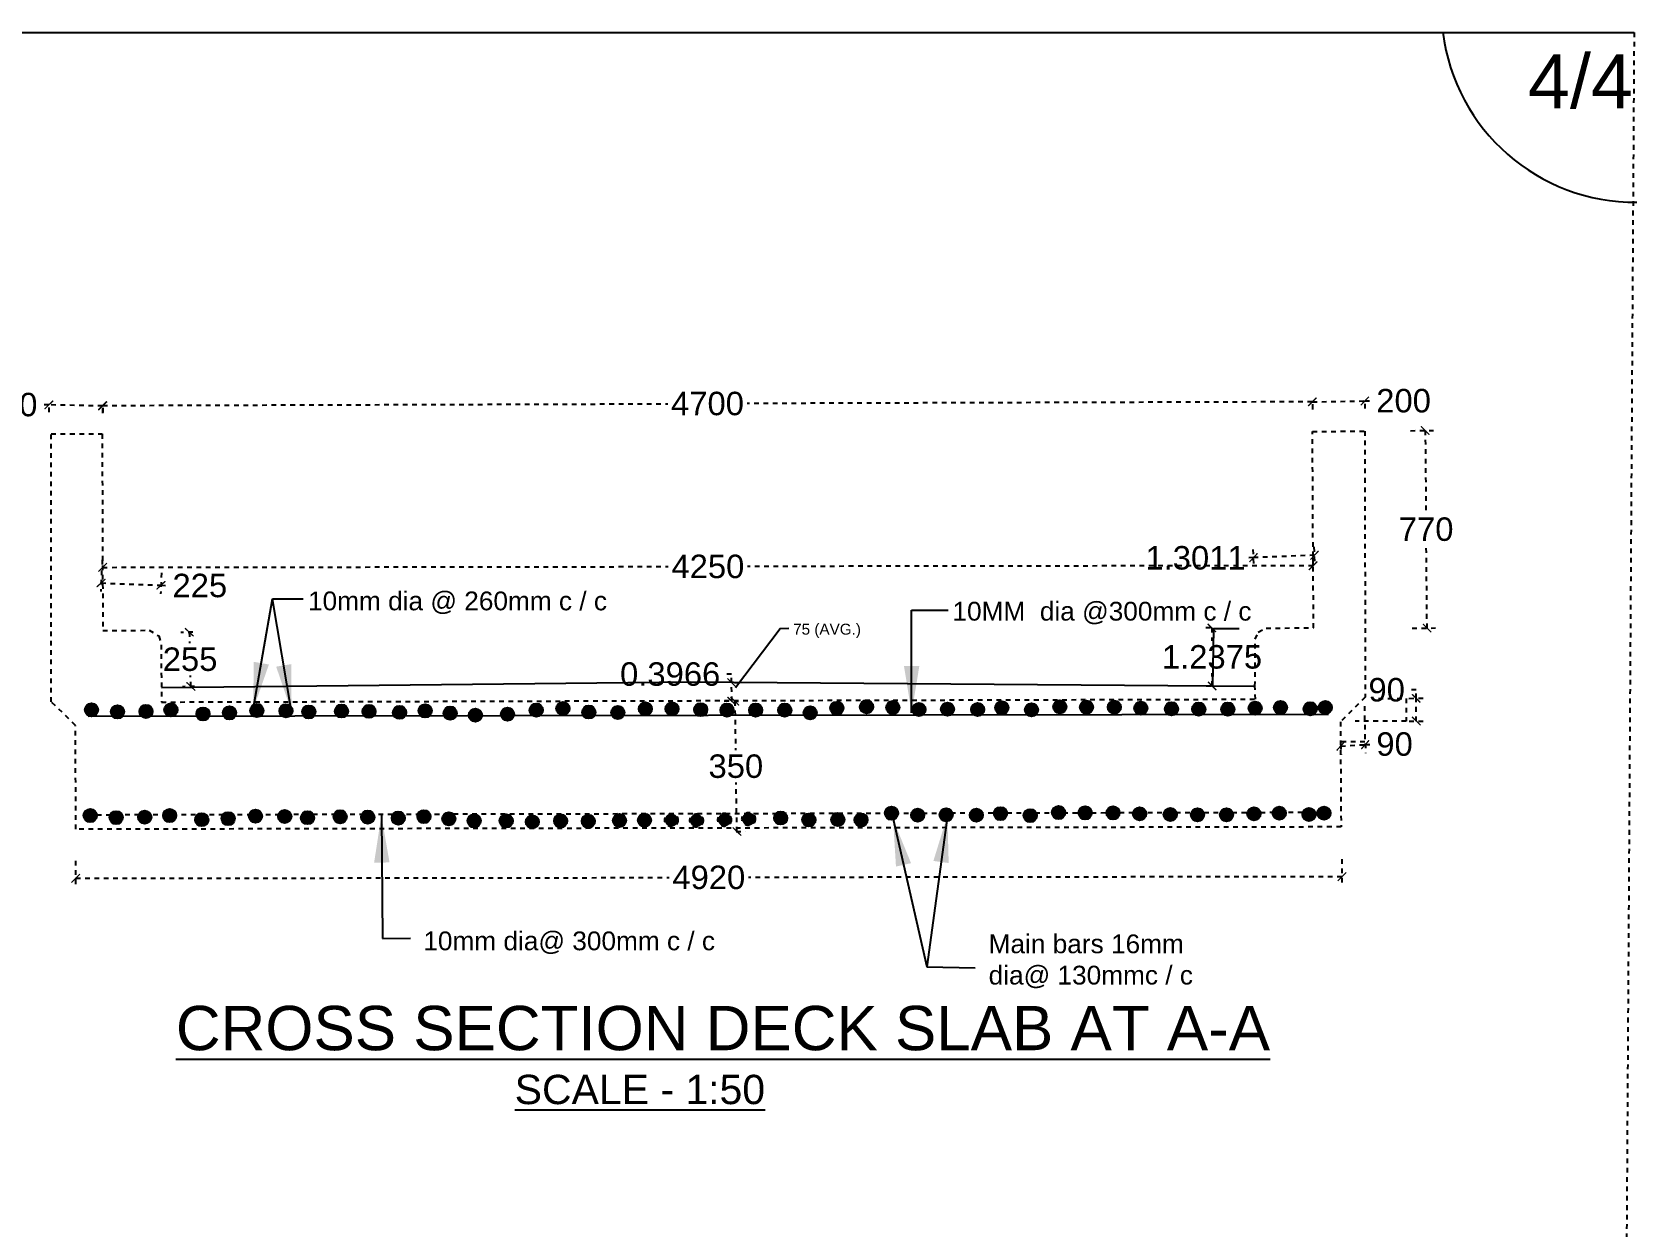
# Model space of a CAD drawing. Header units: inches. Extents: x 19217 to 19317, y 19185 to 19287.
# Drawn here: x 19282.38 to 19316.59, y 19261.43 to 19286.9 of the extents above; entities that cross this region are included whole.
import ezdxf

# ---------------------------------------------------------------- set-up
doc = ezdxf.new("R2010")
doc.units = ezdxf.units.IN
doc.header["$MEASUREMENT"] = 0
doc.linetypes.add('DASHDOT', pattern=[1, 0.5, -0.25, 0, -0.25])
for name, color, linetype in [('DIMENSION', 255, 'Continuous'), ('DRAWING', 7, 'Continuous'), ('TEXT', 255, 'Continuous')]:
    doc.layers.add(name, color=color, linetype=linetype)
doc.layers.get('0').off()
doc.styles.get("Standard").update_dxf_attribs({"font": 'arial.ttf'})
doc.styles.add('TIMES NEW ROMAN', font='times.ttf')
doc.dimstyles.new('dig', dxfattribs={"dimtxt": 0.1875, "dimasz": 0.18, "dimexe": 0.18, "dimexo": 0.0625, "dimgap": 0.09, "dimtad": 0, "dimtih": 1, "dimtoh": 1, "dimdec": 4, "dimzin": 0, "dimdsep": 46, "dimtxsty": 'Standard', "dimblk": 'ARCHTICK', "dimcen": 0.09, "dimadec": 0, "dimazin": 0, "dimtfac": 1, "dimtdec": 4, "dimtofl": 0, "dimtmove": 0, "dimatfit": 3, "dimldrblk": 'ARCHTICK', "dimfxl": 1, "dimtolj": 1, "dimtzin": 0, "dimarcsym": 0})
doc.dimstyles.new('ISO-25', dxfattribs={"dimtxt": 0.636364, "dimasz": 1, "dimexe": 1.25, "dimexo": 0.625, "dimtad": 0, "dimtih": 1, "dimtoh": 1, "dimlfac": 100, "dimtxsty": 'TIMES NEW ROMAN', "dimcen": 2.5, "dimadec": 0, "dimazin": 0, "dimtfac": 1, "dimtmove": 0, "dimatfit": 3, "dimfxl": 1, "dimarcsym": 0})

# ---------------------------------------------------------------- blocks, each defined once
blk = doc.blocks.new('_ArchTick')
at = {"color": 0, "linetype": 'ByBlock', "const_width": 0.15}
blk.add_lwpolyline([(-0.5, -0.5), (0.5, 0.5)], dxfattribs=at)
blk = doc.blocks.new('*D10')
at = {"layer": 'Defpoints', "color": 0, "linetype": 'DASHDOT', "ltscale": 0.02, "transparency": 16777216}
for p in [(19283.884, 19275.491), (19309.687, 19275.526), (19309.687, 19275.526)]:
    blk.add_point(p, dxfattribs=at)
at = {"layer": 'DIMENSION', "color": 0, "linetype": 'DASHDOT', "lineweight": -2, "ltscale": 0.02, "transparency": 16777216}
for p, q in [((19283.884, 19275.553), (19283.883, 19275.671)), ((19283.884, 19275.491), (19295.94, 19275.507)), ((19309.687, 19275.526), (19297.631, 19275.51)), ((19309.687, 19275.589), (19309.687, 19275.706))]:
    blk.add_line(p, q, dxfattribs=at)
at = {"layer": 'DIMENSION', "color": 0, "linetype": 'DASHDOT', "lineweight": -2, "ltscale": 0.02, "transparency": 16777216, "xscale": 0.18, "yscale": 0.18, "zscale": 0.18}
for p, rotation in [((19283.884, 19275.491), 180.0794487566109), ((19309.687, 19275.526), 0.0794487566108692)]:
    blk.add_blockref('_ArchTick', p, dxfattribs=dict(at, rotation=rotation))
at = {"layer": 'DIMENSION', "color": 0, "linetype": 'DASHDOT', "ltscale": 0.02, "transparency": 16777216, "insert": (19296.786, 19275.508), "char_height": 0.5, "attachment_point": 5}
blk.add_mtext('\\A1;4250', dxfattribs=at)
blk = doc.blocks.new('*D11')
at = {"layer": 'Defpoints', "color": 0, "linetype": 'DASHDOT', "ltscale": 0.02, "transparency": 16777216}
for p in [(19283.885, 19278.955), (19309.67, 19279.034), (19309.671, 19279.019)]:
    blk.add_point(p, dxfattribs=at)
at = {"layer": 'DIMENSION', "color": 0, "linetype": 'DASHDOT', "lineweight": -2, "ltscale": 0.02, "transparency": 16777216}
for p, q in [((19283.885, 19278.941), (19295.932, 19278.977)), ((19283.885, 19278.893), (19283.886, 19278.761)), ((19309.671, 19279.019), (19297.624, 19278.983)), ((19309.671, 19278.972), (19309.671, 19278.839))]:
    blk.add_line(p, q, dxfattribs=at)
at = {"layer": 'DIMENSION', "color": 0, "linetype": 'DASHDOT', "lineweight": -2, "ltscale": 0.02, "transparency": 16777216, "xscale": 0.18, "yscale": 0.18, "zscale": 0.18}
for p, rotation in [((19283.885, 19278.941), 180.1747305308527), ((19309.671, 19279.019), 0.174730530852683)]:
    blk.add_blockref('_ArchTick', p, dxfattribs=dict(at, rotation=rotation))
at = {"layer": 'DIMENSION', "color": 0, "linetype": 'DASHDOT', "ltscale": 0.02, "transparency": 16777216, "insert": (19296.778, 19278.98), "char_height": 0.5, "attachment_point": 5}
blk.add_mtext('\\A1;4700', dxfattribs=at)
blk = doc.blocks.new('*D12')
at = {"layer": 'Defpoints', "color": 0, "linetype": 'DASHDOT', "ltscale": 0.02, "transparency": 16777216}
for p in [(19309.671, 19279.019), (19310.79, 19279.037), (19310.79, 19279.037)]:
    blk.add_point(p, dxfattribs=at)
at = {"layer": 'DIMENSION', "color": 0, "linetype": 'DASHDOT', "lineweight": -2, "ltscale": 0.02, "transparency": 16777216}
for p, q in [((19309.671, 19279.019), (19310.79, 19279.037)), ((19309.672, 19278.957), (19309.673, 19278.839)), ((19310.79, 19279.037), (19310.97, 19279.04)), ((19310.791, 19278.975), (19310.793, 19278.858))]:
    blk.add_line(p, q, dxfattribs=at)
at = {"layer": 'DIMENSION', "color": 0, "linetype": 'DASHDOT', "lineweight": -2, "ltscale": 0.02, "transparency": 16777216, "xscale": 0.18, "yscale": 0.18, "zscale": 0.18}
for p, rotation in [((19309.671, 19279.019), 180.932128145028), ((19310.79, 19279.037), 0.9321281450280116)]:
    blk.add_blockref('_ArchTick', p, dxfattribs=dict(at, rotation=rotation))
at = {"layer": 'DIMENSION', "color": 0, "linetype": 'DASHDOT', "ltscale": 0.02, "transparency": 16777216, "insert": (19311.616, 19279.04), "char_height": 0.5, "attachment_point": 5}
blk.add_mtext('\\A1;200', dxfattribs=at)
blk = doc.blocks.new('*D13')
at = {"layer": 'Defpoints', "color": 0, "linetype": 'DASHDOT', "ltscale": 0.02, "transparency": 16777216}
for p in [(19282.738, 19278.963), (19282.738, 19278.954), (19283.885, 19278.941)]:
    blk.add_point(p, dxfattribs=at)
at = {"layer": 'DIMENSION', "color": 0, "linetype": 'DASHDOT', "lineweight": -2, "ltscale": 0.02, "transparency": 16777216}
for p, q in [((19282.738, 19278.954), (19282.558, 19278.957)), ((19282.737, 19278.901), (19282.735, 19278.774)), ((19283.885, 19278.931), (19282.738, 19278.954)), ((19283.884, 19278.878), (19283.882, 19278.751))]:
    blk.add_line(p, q, dxfattribs=at)
at = {"layer": 'DIMENSION', "color": 0, "linetype": 'DASHDOT', "lineweight": -2, "ltscale": 0.02, "transparency": 16777216, "xscale": 0.18, "yscale": 0.18, "zscale": 0.18}
for p, rotation in [((19282.738, 19278.954), 178.8756190546287), ((19283.885, 19278.931), 358.8756190546287)]:
    blk.add_blockref('_ArchTick', p, dxfattribs=dict(at, rotation=rotation))
at = {"layer": 'DIMENSION', "color": 0, "linetype": 'DASHDOT', "ltscale": 0.02, "transparency": 16777216, "insert": (19281.912, 19278.957), "char_height": 0.5, "attachment_point": 5}
blk.add_mtext('\\A1;200', dxfattribs=at)
blk = doc.blocks.new('*D14')
at = {"layer": 'Defpoints', "color": 0, "linetype": 'DASHDOT', "ltscale": 0.02, "transparency": 16777216}
for p in [(19311.698, 19278.403), (19311.738, 19274.193), (19312.117, 19274.197)]:
    blk.add_point(p, dxfattribs=at)
at = {"layer": 'DIMENSION', "color": 0, "linetype": 'DASHDOT', "lineweight": -2, "ltscale": 0.02, "transparency": 16777216}
for p, q in [((19311.761, 19278.404), (19312.257, 19278.408)), ((19312.077, 19278.407), (19312.094, 19276.647)), ((19312.117, 19274.197), (19312.1, 19275.957)), ((19311.801, 19274.194), (19312.297, 19274.199))]:
    blk.add_line(p, q, dxfattribs=at)
at = {"layer": 'DIMENSION', "color": 0, "linetype": 'DASHDOT', "lineweight": -2, "ltscale": 0.02, "transparency": 16777216, "xscale": 0.18, "yscale": 0.18, "zscale": 0.18}
for p, rotation in [((19312.077, 19278.407), 90.54936637306582), ((19312.117, 19274.197), 270.5493663730658)]:
    blk.add_blockref('_ArchTick', p, dxfattribs=dict(at, rotation=rotation))
at = {"layer": 'DIMENSION', "color": 0, "linetype": 'DASHDOT', "ltscale": 0.02, "transparency": 16777216, "insert": (19312.097, 19276.302), "char_height": 0.5, "attachment_point": 5}
blk.add_mtext('\\A1;770', dxfattribs=at)
blk = doc.blocks.new('*D15')
at = {"layer": 'Defpoints', "color": 0, "linetype": 'DASHDOT', "ltscale": 0.02, "transparency": 16777216}
for p in [(19310.271, 19271.772), (19310.792, 19271.801), (19310.797, 19271.712)]:
    blk.add_point(p, dxfattribs=at)
at = {"layer": 'DIMENSION', "color": 0, "linetype": 'DASHDOT', "lineweight": -2, "ltscale": 0.02, "transparency": 16777216}
for p, q in [((19310.275, 19271.71), (19310.286, 19271.503)), ((19310.276, 19271.683), (19310.797, 19271.712)), ((19310.795, 19271.739), (19310.807, 19271.532)), ((19310.797, 19271.712), (19310.977, 19271.722))]:
    blk.add_line(p, q, dxfattribs=at)
at = {"layer": 'DIMENSION', "color": 0, "linetype": 'DASHDOT', "lineweight": -2, "ltscale": 0.02, "transparency": 16777216, "xscale": 0.18, "yscale": 0.18, "zscale": 0.18}
for p, rotation in [((19310.276, 19271.683), 183.1778806206672), ((19310.797, 19271.712), 3.1778806206672)]:
    blk.add_blockref('_ArchTick', p, dxfattribs=dict(at, rotation=rotation))
at = {"layer": 'DIMENSION', "color": 0, "linetype": 'DASHDOT', "ltscale": 0.02, "transparency": 16777216, "insert": (19311.424, 19271.722), "char_height": 0.5, "attachment_point": 5}
blk.add_mtext('\\A1;90', dxfattribs=at)
blk = doc.blocks.new('*D16')
at = {"layer": 'Defpoints', "color": 0, "linetype": 'DASHDOT', "ltscale": 0.02, "transparency": 16777216}
for p in [(19311.668, 19272.698), (19311.884, 19272.699), (19311.671, 19272.213)]:
    blk.add_point(p, dxfattribs=at)
at = {"layer": 'DIMENSION', "color": 0, "linetype": 'DASHDOT', "lineweight": -2, "ltscale": 0.02, "transparency": 16777216}
for p, q in [((19311.883, 19272.879), (19311.703, 19272.879)), ((19311.731, 19272.699), (19312.064, 19272.7)), ((19311.884, 19272.699), (19311.883, 19272.879)), ((19311.887, 19272.215), (19311.884, 19272.699)), ((19311.733, 19272.214), (19312.067, 19272.216))]:
    blk.add_line(p, q, dxfattribs=at)
at = {"layer": 'DIMENSION', "color": 0, "linetype": 'DASHDOT', "lineweight": -2, "ltscale": 0.02, "transparency": 16777216, "xscale": 0.18, "yscale": 0.18, "zscale": 0.18}
for p, rotation in [((19311.884, 19272.699), 90.32148732950158), ((19311.887, 19272.215), 270.3214873295016)]:
    blk.add_blockref('_ArchTick', p, dxfattribs=dict(at, rotation=rotation))
at = {"layer": 'DIMENSION', "color": 0, "linetype": 'DASHDOT', "ltscale": 0.02, "transparency": 16777216, "insert": (19311.256, 19272.879), "char_height": 0.5, "attachment_point": 5}
blk.add_mtext('\\A1;90', dxfattribs=at)
blk = doc.blocks.new('*D18')
at = {"layer": 'Defpoints', "color": 0, "linetype": 'DASHDOT', "ltscale": 0.02, "transparency": 16777216}
for p in [(19297.275, 19272.638), (19297.323, 19269.859), (19297.406, 19269.861)]:
    blk.add_point(p, dxfattribs=at)
at = {"layer": 'DIMENSION', "color": 0, "linetype": 'DASHDOT', "lineweight": -2, "ltscale": 0.02, "transparency": 16777216}
for p, q in [((19297.338, 19272.639), (19297.539, 19272.642)), ((19297.359, 19272.639), (19297.377, 19271.595)), ((19297.406, 19269.861), (19297.388, 19270.905)), ((19297.386, 19269.86), (19297.586, 19269.864))]:
    blk.add_line(p, q, dxfattribs=at)
at = {"layer": 'DIMENSION', "color": 0, "linetype": 'DASHDOT', "lineweight": -2, "ltscale": 0.02, "transparency": 16777216, "xscale": 0.18, "yscale": 0.18, "zscale": 0.18}
for p, rotation in [((19297.359, 19272.639), 90.98485785296907), ((19297.406, 19269.861), 270.9848578529691)]:
    blk.add_blockref('_ArchTick', p, dxfattribs=dict(at, rotation=rotation))
at = {"layer": 'DIMENSION', "color": 0, "linetype": 'DASHDOT', "ltscale": 0.02, "transparency": 16777216, "insert": (19297.382, 19271.25), "char_height": 0.5, "attachment_point": 5}
blk.add_mtext('\\A1;350', dxfattribs=at)
blk = doc.blocks.new('*D19')
at = {"layer": 'Defpoints', "color": 0, "linetype": 'DASHDOT', "ltscale": 0.02, "transparency": 16777216}
for p in [(19297.292, 19273.034), (19297.292, 19273.034), (19297.296, 19272.637)]:
    blk.add_point(p, dxfattribs=at)
at = {"layer": 'DIMENSION', "color": 0, "linetype": 'DASHDOT', "lineweight": -2, "ltscale": 0.02, "transparency": 16777216}
for p, q in [((19297.29, 19273.214), (19297.11, 19273.214)), ((19297.292, 19273.034), (19297.29, 19273.214)), ((19297.296, 19272.637), (19297.292, 19273.034)), ((19297.355, 19273.034), (19297.472, 19273.036)), ((19297.234, 19272.637), (19297.116, 19272.635))]:
    blk.add_line(p, q, dxfattribs=at)
at = {"layer": 'DIMENSION', "color": 0, "linetype": 'DASHDOT', "lineweight": -2, "ltscale": 0.02, "transparency": 16777216, "xscale": 0.18, "yscale": 0.18, "zscale": 0.18}
for p, rotation in [((19297.292, 19273.034), 90.59763520525335), ((19297.296, 19272.637), 270.5976352052534)]:
    blk.add_blockref('_ArchTick', p, dxfattribs=dict(at, rotation=rotation))
at = {"layer": 'DIMENSION', "color": 0, "linetype": 'DASHDOT', "ltscale": 0.02, "transparency": 16777216, "insert": (19295.982, 19273.214), "char_height": 0.5, "attachment_point": 5}
blk.add_mtext('\\A1;0.3966', dxfattribs=at)
blk = doc.blocks.new('*D20')
at = {"layer": 'Defpoints', "color": 0, "linetype": 'DASHDOT', "ltscale": 0.02, "transparency": 16777216}
for p in [(19283.308, 19269.301), (19310.302, 19269.335), (19310.303, 19268.897)]:
    blk.add_point(p, dxfattribs=at)
at = {"layer": 'DIMENSION', "color": 0, "linetype": 'DASHDOT', "lineweight": -2, "ltscale": 0.02, "transparency": 16777216}
for p, q in [((19310.302, 19269.272), (19310.303, 19268.717)), ((19283.309, 19269.239), (19283.309, 19268.683)), ((19283.309, 19268.863), (19295.96, 19268.879)), ((19310.303, 19268.897), (19297.652, 19268.881))]:
    blk.add_line(p, q, dxfattribs=at)
at = {"layer": 'DIMENSION', "color": 0, "linetype": 'DASHDOT', "lineweight": -2, "ltscale": 0.02, "transparency": 16777216, "xscale": 0.18, "yscale": 0.18, "zscale": 0.18}
for p, rotation in [((19283.309, 19268.863), 180.0715673297391), ((19310.303, 19268.897), 0.07156732973905351)]:
    blk.add_blockref('_ArchTick', p, dxfattribs=dict(at, rotation=rotation))
at = {"layer": 'DIMENSION', "color": 0, "linetype": 'DASHDOT', "ltscale": 0.02, "transparency": 16777216, "insert": (19296.806, 19268.88), "char_height": 0.5, "attachment_point": 5}
blk.add_mtext('\\A1;4920', dxfattribs=at)
blk = doc.blocks.new('*D21')
at = {"layer": 'Defpoints', "color": 0, "linetype": 'DASHDOT', "ltscale": 0.02, "transparency": 16777216}
for p in [(19285.731, 19274.108), (19285.871, 19274.112), (19285.906, 19272.957)]:
    blk.add_point(p, dxfattribs=at)
at = {"layer": 'DIMENSION', "color": 0, "linetype": 'DASHDOT', "lineweight": -2, "ltscale": 0.02, "transparency": 16777216}
for p, q in [((19285.808, 19274.11), (19285.551, 19274.102)), ((19285.731, 19274.108), (19285.738, 19273.875)), ((19285.766, 19272.952), (19285.759, 19273.185)), ((19285.843, 19272.955), (19285.586, 19272.947))]:
    blk.add_line(p, q, dxfattribs=at)
at = {"layer": 'DIMENSION', "color": 0, "linetype": 'DASHDOT', "lineweight": -2, "ltscale": 0.02, "transparency": 16777216, "xscale": 0.18, "yscale": 0.18, "zscale": 0.18}
for p, rotation in [((19285.731, 19274.108), 91.73804083187136), ((19285.766, 19272.952), 271.7380408318713)]:
    blk.add_blockref('_ArchTick', p, dxfattribs=dict(at, rotation=rotation))
at = {"layer": 'DIMENSION', "color": 0, "linetype": 'DASHDOT', "ltscale": 0.02, "transparency": 16777216, "insert": (19285.748, 19273.53), "char_height": 0.5, "attachment_point": 5}
blk.add_mtext('\\A1;255', dxfattribs=at)
blk = doc.blocks.new('*D22')
at = {"layer": 'Defpoints', "color": 0, "linetype": 'DASHDOT', "ltscale": 0.02, "transparency": 16777216}
for p in [(19307.529, 19274.199), (19307.565, 19274.199), (19307.572, 19272.962)]:
    blk.add_point(p, dxfattribs=at)
at = {"layer": 'DIMENSION', "color": 0, "linetype": 'DASHDOT', "lineweight": -2, "ltscale": 0.02, "transparency": 16777216}
for p, q in [((19307.502, 19274.199), (19307.349, 19274.198)), ((19307.529, 19274.199), (19307.53, 19273.926)), ((19307.536, 19272.962), (19307.534, 19273.235)), ((19307.509, 19272.962), (19307.356, 19272.961))]:
    blk.add_line(p, q, dxfattribs=at)
at = {"layer": 'DIMENSION', "color": 0, "linetype": 'DASHDOT', "lineweight": -2, "ltscale": 0.02, "transparency": 16777216, "xscale": 0.18, "yscale": 0.18, "zscale": 0.18}
for p, rotation in [((19307.529, 19274.199), 90.3214561274566), ((19307.536, 19272.962), 270.3214561274567)]:
    blk.add_blockref('_ArchTick', p, dxfattribs=dict(at, rotation=rotation))
at = {"layer": 'DIMENSION', "color": 0, "linetype": 'DASHDOT', "ltscale": 0.02, "transparency": 16777216, "insert": (19307.532, 19273.58), "char_height": 0.5, "attachment_point": 5}
blk.add_mtext('\\A1;1.2375', dxfattribs=at)
blk = doc.blocks.new('*D23')
at = {"layer": 'Defpoints', "color": 0, "linetype": 'DASHDOT', "ltscale": 0.02, "transparency": 16777216}
for p in [(19283.863, 19275.486), (19285.14, 19275.436), (19285.127, 19275.108)]:
    blk.add_point(p, dxfattribs=at)
at = {"layer": 'DIMENSION', "color": 0, "linetype": 'DASHDOT', "lineweight": -2, "ltscale": 0.02, "transparency": 16777216}
for p, q in [((19283.861, 19275.424), (19283.843, 19274.978)), ((19283.851, 19275.158), (19285.127, 19275.108)), ((19285.138, 19275.374), (19285.12, 19274.928)), ((19285.127, 19275.108), (19285.307, 19275.101))]:
    blk.add_line(p, q, dxfattribs=at)
at = {"layer": 'DIMENSION', "color": 0, "linetype": 'DASHDOT', "lineweight": -2, "ltscale": 0.02, "transparency": 16777216, "xscale": 0.18, "yscale": 0.18, "zscale": 0.18}
for p, rotation in [((19283.851, 19275.158), 177.7573086571836), ((19285.127, 19275.108), 357.7573086571836)]:
    blk.add_blockref('_ArchTick', p, dxfattribs=dict(at, rotation=rotation))
at = {"layer": 'DIMENSION', "color": 0, "linetype": 'DASHDOT', "ltscale": 0.02, "transparency": 16777216, "insert": (19285.956, 19275.101), "char_height": 0.5, "attachment_point": 5}
blk.add_mtext('\\A1;225', dxfattribs=at)
blk = doc.blocks.new('*D24')
at = {"layer": 'Defpoints', "color": 0, "linetype": 'DASHDOT', "ltscale": 0.02, "transparency": 16777216}
for p in [(19308.417, 19275.698), (19308.424, 19275.512), (19309.724, 19275.563)]:
    blk.add_point(p, dxfattribs=at)
at = {"layer": 'DIMENSION', "color": 0, "linetype": 'DASHDOT', "lineweight": -2, "ltscale": 0.02, "transparency": 16777216}
for p, q in [((19308.422, 19275.574), (19308.41, 19275.878)), ((19309.717, 19275.749), (19308.417, 19275.698)), ((19309.722, 19275.625), (19309.71, 19275.929)), ((19308.417, 19275.698), (19308.237, 19275.691))]:
    blk.add_line(p, q, dxfattribs=at)
at = {"layer": 'DIMENSION', "color": 0, "linetype": 'DASHDOT', "lineweight": -2, "ltscale": 0.02, "transparency": 16777216, "xscale": 0.18, "yscale": 0.18, "zscale": 0.18}
for p, rotation in [((19308.417, 19275.698), 182.2426891125353), ((19309.717, 19275.749), 2.242689112535254)]:
    blk.add_blockref('_ArchTick', p, dxfattribs=dict(at, rotation=rotation))
at = {"layer": 'DIMENSION', "color": 0, "linetype": 'DASHDOT', "ltscale": 0.02, "transparency": 16777216, "insert": (19307.181, 19275.691), "char_height": 0.5, "attachment_point": 5}
blk.add_mtext('\\A1;1.3011', dxfattribs=at)

msp = doc.modelspace()

# ---------------------------------------------------------------- hatches: boundary and pattern name
at = {"layer": 'DIMENSION', "linetype": 'DASHDOT', "ltscale": 0.02}
for points in [[(19296.04792, 19270.23784), (19295.96748, 19270.23807, 0.33255791), (19295.86637, 19270.10286, 1), (19296.14828, 19270.10286, 0.33101966)], [(19296.58385, 19270.2294), (19296.50341, 19270.22963, 0.33255791), (19296.4023, 19270.09442, 1), (19296.68421, 19270.09442, 0.33101966)], [(19297.18203, 19270.24577), (19297.10159, 19270.24599, 0.33255791), (19297.00048, 19270.11078, 1), (19297.2824, 19270.11078, 0.33101966)], [(19297.69418, 19270.26214), (19297.61374, 19270.26236, 0.33255791), (19297.51263, 19270.12715, 1), (19297.79454, 19270.12715, 0.33101966)]]:
    msp.add_hatch(color=256, dxfattribs=at).paths.add_polyline_path(points)
at = {"layer": 'DRAWING'}
for points in [[(19283.68794, 19272.58803), (19283.6075, 19272.58826, 0.33255791), (19283.50639, 19272.45305, 1), (19283.7883, 19272.45305, 0.33101966)], [(19284.24138, 19272.54469), (19284.16094, 19272.54491, 0.33255791), (19284.05983, 19272.4097, 1), (19284.34175, 19272.4097, 0.33101966)], [(19284.84909, 19272.55552), (19284.76864, 19272.55575, 0.33255791), (19284.66753, 19272.42054, 1), (19284.94945, 19272.42054, 0.33101966)], [(19285.38082, 19272.58803), (19285.30038, 19272.58826, 0.33255791), (19285.19927, 19272.45305, 1), (19285.48119, 19272.45305, 0.33101966)], [(19286.06449, 19272.50134), (19285.98405, 19272.50156, 0.33255791), (19285.88293, 19272.36635, 1), (19286.16485, 19272.36635, 0.33101966)], [(19286.62878, 19272.52301), (19286.54834, 19272.52324, 0.33255791), (19286.44723, 19272.38803, 1), (19286.72914, 19272.38803, 0.33101966)], [(19287.21187, 19272.57697), (19287.13143, 19272.5772, 0.33255791), (19287.03032, 19272.44199, 1), (19287.31223, 19272.44199, 0.33101966)], [(19287.83332, 19272.57023), (19287.75288, 19272.57045, 0.33255791), (19287.65177, 19272.43524, 1), (19287.93369, 19272.43524, 0.33101966)], [(19288.31968, 19272.54324), (19288.23924, 19272.54347, 0.33255791), (19288.13813, 19272.40826, 1), (19288.42004, 19272.40826, 0.33101966)], [(19289.01543, 19272.56348), (19288.93499, 19272.5637, 0.33255791), (19288.83388, 19272.42849, 1), (19289.1158, 19272.42849, 0.33101966)], [(19289.60311, 19272.55673), (19289.52267, 19272.55696, 0.33255791), (19289.42156, 19272.42175, 1), (19289.70348, 19272.42175, 0.33101966)], [(19290.25491, 19272.53545), (19290.17447, 19272.53567, 0.33255791), (19290.07336, 19272.40047, 1), (19290.35528, 19272.40047, 0.33101966)], [(19290.80128, 19272.56576), (19290.72084, 19272.56599, 0.33255791), (19290.61973, 19272.43078, 1), (19290.90164, 19272.43078, 0.33101966)], [(19291.33247, 19272.52029), (19291.25203, 19272.52052, 0.33255791), (19291.15092, 19272.38531, 1), (19291.43284, 19272.38531, 0.33101966)], [(19291.87125, 19272.47483), (19291.79081, 19272.47505, 0.33255791), (19291.6897, 19272.33984, 1), (19291.97161, 19272.33984, 0.33101966)], [(19292.55421, 19272.49756), (19292.47377, 19272.49778, 0.33255791), (19292.37266, 19272.36257, 1), (19292.65457, 19272.36257, 0.33101966)], [(19293.16831, 19272.58433), (19293.08787, 19272.58455, 0.33255791), (19292.98676, 19272.44934, 1), (19293.26868, 19272.44934, 0.33101966)], [(19293.73701, 19272.61824), (19293.65657, 19272.61846, 0.33255791), (19293.55546, 19272.48325, 1), (19293.83738, 19272.48325, 0.33101966)], [(19294.28874, 19272.54195), (19294.2083, 19272.54217, 0.33255791), (19294.10719, 19272.40696, 1), (19294.3891, 19272.40696, 0.33101966)], [(19294.90837, 19272.53347), (19294.82793, 19272.53369, 0.33255791), (19294.72682, 19272.39849, 1), (19295.00873, 19272.39849, 0.33101966)], [(19295.49405, 19272.60976), (19295.41361, 19272.60998, 0.33255791), (19295.31249, 19272.47477, 1), (19295.59441, 19272.47477, 0.33101966)], [(19296.06275, 19272.60976), (19295.98231, 19272.60998, 0.33255791), (19295.88119, 19272.47477, 1), (19296.16311, 19272.47477, 0.33101966)], [(19296.67389, 19272.59281), (19296.59345, 19272.59303, 0.33255791), (19296.49234, 19272.45782, 1), (19296.77425, 19272.45782, 0.33101966)], [(19297.2341, 19272.58433), (19297.15366, 19272.58455, 0.33255791), (19297.05255, 19272.44934, 1), (19297.33447, 19272.44934, 0.33101966)], [(19297.84524, 19272.58433), (19297.7648, 19272.58455, 0.33255791), (19297.66369, 19272.44934, 1), (19297.94561, 19272.44934, 0.33101966)], [(19298.46487, 19272.58433), (19298.38443, 19272.58455, 0.33255791), (19298.28332, 19272.44934, 1), (19298.56524, 19272.44934, 0.33101966)], [(19299.00811, 19272.52499), (19298.92767, 19272.52522, 0.33255791), (19298.82656, 19272.39001, 1), (19299.10847, 19272.39001, 0.33101966)], [(19299.57633, 19272.62153), (19299.49589, 19272.62176, 0.33255791), (19299.39478, 19272.48655, 1), (19299.6767, 19272.48655, 0.33101966)], [(19300.2102, 19272.65529), (19300.12976, 19272.65552, 0.33255791), (19300.02864, 19272.52031, 1), (19300.31056, 19272.52031, 0.33101966)], [(19300.768, 19272.63841), (19300.68755, 19272.63864, 0.33255791), (19300.58644, 19272.50343, 1), (19300.86836, 19272.50343, 0.33101966)], [(19301.32579, 19272.59621), (19301.24535, 19272.59644, 0.33255791), (19301.14424, 19272.46123, 1), (19301.42616, 19272.46123, 0.33101966)], [(19301.9343, 19272.60465), (19301.85386, 19272.60488, 0.33255791), (19301.75275, 19272.46967, 1), (19302.03467, 19272.46967, 0.33101966)], [(19302.57662, 19272.59621), (19302.49618, 19272.59644, 0.33255791), (19302.39506, 19272.46123, 1), (19302.67698, 19272.46123, 0.33101966)], [(19303.09216, 19272.62997), (19303.01172, 19272.6302, 0.33255791), (19302.9106, 19272.49499, 1), (19303.19252, 19272.49499, 0.33101966)], [(19303.72602, 19272.58777), (19303.64558, 19272.588, 0.33255791), (19303.54447, 19272.45279, 1), (19303.82638, 19272.45279, 0.33101966)], [(19304.32966, 19272.65214), (19304.24922, 19272.65237, 0.33255791), (19304.14811, 19272.51716, 1), (19304.43002, 19272.51716, 0.33101966)], [(19304.89644, 19272.64549), (19304.816, 19272.64571, 0.33255791), (19304.71488, 19272.5105, 1), (19304.9968, 19272.5105, 0.33101966)], [(19305.48989, 19272.64549), (19305.40944, 19272.64571, 0.33255791), (19305.30833, 19272.5105, 1), (19305.59025, 19272.5105, 0.33101966)], [(19306.05666, 19272.62551), (19305.97622, 19272.62573, 0.33255791), (19305.87511, 19272.49052, 1), (19306.15702, 19272.49052, 0.33101966)], [(19306.71012, 19272.61219), (19306.62968, 19272.61241, 0.33255791), (19306.52857, 19272.4772, 1), (19306.81048, 19272.4772, 0.33101966)], [(19307.29023, 19272.60553), (19307.20979, 19272.60575, 0.33255791), (19307.10868, 19272.47055, 1), (19307.3906, 19272.47055, 0.33101966)], [(19307.91035, 19272.60553), (19307.82991, 19272.60575, 0.33255791), (19307.7288, 19272.47055, 1), (19308.01072, 19272.47055, 0.33101966)], [(19308.49373, 19272.6254), (19308.41329, 19272.62562, 0.33255791), (19308.31218, 19272.49041, 1), (19308.59409, 19272.49041, 0.33101966)], [(19309.03384, 19272.63871), (19308.9534, 19272.63894, 0.33255791), (19308.85228, 19272.50373, 1), (19309.1342, 19272.50373, 0.33101966)], [(19309.66729, 19272.61208), (19309.58685, 19272.6123, 0.33255791), (19309.48574, 19272.47709, 1), (19309.76765, 19272.47709, 0.33101966)], [(19309.98735, 19272.63871), (19309.90691, 19272.63894, 0.33255791), (19309.8058, 19272.50373, 1), (19310.08772, 19272.50373, 0.33101966)], [(19283.66092, 19270.33469), (19283.58048, 19270.33491, 0.33255791), (19283.47937, 19270.1997, 1), (19283.76129, 19270.1997, 0.33101966)], [(19284.21437, 19270.29134), (19284.13393, 19270.29156, 0.33255791), (19284.03281, 19270.15635, 1), (19284.31473, 19270.15635, 0.33101966)], [(19284.82207, 19270.30218), (19284.74163, 19270.3024, 0.33255791), (19284.64051, 19270.16719, 1), (19284.92243, 19270.16719, 0.33101966)], [(19285.35381, 19270.33469), (19285.27337, 19270.33491, 0.33255791), (19285.17225, 19270.1997, 1), (19285.45417, 19270.1997, 0.33101966)], [(19286.60176, 19270.26966), (19286.52132, 19270.26989, 0.33255791), (19286.42021, 19270.13468, 1), (19286.70213, 19270.13468, 0.33101966)], [(19287.18485, 19270.32362), (19287.10441, 19270.32385, 0.33255791), (19287.0033, 19270.18864, 1), (19287.28522, 19270.18864, 0.33101966)], [(19287.80631, 19270.31688), (19287.72587, 19270.3171, 0.33255791), (19287.62475, 19270.18189, 1), (19287.90667, 19270.18189, 0.33101966)], [(19288.29266, 19270.2899), (19288.21222, 19270.29012, 0.33255791), (19288.11111, 19270.15491, 1), (19288.39302, 19270.15491, 0.33101966)], [(19288.98842, 19270.31013), (19288.90798, 19270.31036, 0.33255791), (19288.80686, 19270.17515, 1), (19289.08878, 19270.17515, 0.33101966)], [(19289.57609, 19270.30339), (19289.49565, 19270.30361, 0.33255791), (19289.39454, 19270.1684, 1), (19289.67646, 19270.1684, 0.33101966)], [(19290.2279, 19270.2821), (19290.14745, 19270.28233, 0.33255791), (19290.04634, 19270.14712, 1), (19290.32826, 19270.14712, 0.33101966)], [(19290.77426, 19270.31242), (19290.69382, 19270.31264, 0.33255791), (19290.59271, 19270.17743, 1), (19290.87463, 19270.17743, 0.33101966)], [(19298.3784, 19270.28259), (19298.29796, 19270.28282, 0.33255791), (19298.19685, 19270.14761, 1), (19298.47877, 19270.14761, 0.33101966)], [(19300.74098, 19270.38506), (19300.66054, 19270.38529, 0.33255791), (19300.55943, 19270.25008, 1), (19300.84134, 19270.25008, 0.33101966)], [(19301.29878, 19270.34286), (19301.21834, 19270.34309, 0.33255791), (19301.11722, 19270.20788, 1), (19301.39914, 19270.20788, 0.33101966)], [(19301.90728, 19270.3513), (19301.82684, 19270.35153, 0.33255791), (19301.72573, 19270.21632, 1), (19302.00765, 19270.21632, 0.33101966)], [(19302.5496, 19270.34286), (19302.46916, 19270.34309, 0.33255791), (19302.36805, 19270.20788, 1), (19302.64996, 19270.20788, 0.33101966)], [(19303.06514, 19270.37662), (19302.9847, 19270.37685, 0.33255791), (19302.88359, 19270.24164, 1), (19303.1655, 19270.24164, 0.33101966)], [(19303.699, 19270.33442), (19303.61856, 19270.33465, 0.33255791), (19303.51745, 19270.19944, 1), (19303.79936, 19270.19944, 0.33101966)], [(19304.30264, 19270.3988), (19304.2222, 19270.39902, 0.33255791), (19304.12109, 19270.26381, 1), (19304.40301, 19270.26381, 0.33101966)], [(19304.86942, 19270.39214), (19304.78898, 19270.39236, 0.33255791), (19304.68787, 19270.25715, 1), (19304.96978, 19270.25715, 0.33101966)], [(19305.46287, 19270.39214), (19305.38243, 19270.39236, 0.33255791), (19305.28131, 19270.25715, 1), (19305.56323, 19270.25715, 0.33101966)], [(19306.02964, 19270.37216), (19305.9492, 19270.37238, 0.33255791), (19305.84809, 19270.23717, 1), (19306.13001, 19270.23717, 0.33101966)], [(19306.6831, 19270.35884), (19306.60266, 19270.35907, 0.33255791), (19306.50155, 19270.22386, 1), (19306.78347, 19270.22386, 0.33101966)], [(19307.26321, 19270.35218), (19307.18277, 19270.35241, 0.33255791), (19307.08166, 19270.2172, 1), (19307.36358, 19270.2172, 0.33101966)], [(19307.88333, 19270.35218), (19307.80289, 19270.35241, 0.33255791), (19307.70178, 19270.2172, 1), (19307.9837, 19270.2172, 0.33101966)], [(19308.46671, 19270.37205), (19308.38627, 19270.37227, 0.33255791), (19308.28516, 19270.23706, 1), (19308.56708, 19270.23706, 0.33101966)], [(19309.00682, 19270.38537), (19308.92638, 19270.38559, 0.33255791), (19308.82527, 19270.25038, 1), (19309.10718, 19270.25038, 0.33101966)], [(19309.64027, 19270.35873), (19309.55983, 19270.35895, 0.33255791), (19309.45872, 19270.22375, 1), (19309.74064, 19270.22375, 0.33101966)], [(19309.96034, 19270.38537), (19309.87989, 19270.38559, 0.33255791), (19309.77878, 19270.25038, 1), (19310.0607, 19270.25038, 0.33101966)], [(19286.03747, 19270.24799), (19285.95703, 19270.24821, 0.33255791), (19285.85592, 19270.113, 1), (19286.13783, 19270.113, 0.33101966)], [(19291.30545, 19270.26695), (19291.22501, 19270.26717, 0.33255791), (19291.1239, 19270.13196, 1), (19291.40582, 19270.13196, 0.33101966)], [(19291.84423, 19270.22148), (19291.76379, 19270.2217, 0.33255791), (19291.66268, 19270.08649, 1), (19291.9446, 19270.08649, 0.33101966)], [(19292.52846, 19270.22148), (19292.44802, 19270.2217, 0.33255791), (19292.34691, 19270.08649, 1), (19292.62882, 19270.08649, 0.33101966)], [(19293.08567, 19270.20102), (19293.00523, 19270.20124, 0.33255791), (19292.90412, 19270.06603, 1), (19293.18604, 19270.06603, 0.33101966)], [(19293.68796, 19270.22148), (19293.60752, 19270.2217, 0.33255791), (19293.5064, 19270.08649, 1), (19293.78832, 19270.08649, 0.33101966)], [(19294.27795, 19270.21329), (19294.19751, 19270.21352, 0.33255791), (19294.0964, 19270.07831, 1), (19294.37831, 19270.07831, 0.33101966)], [(19294.94169, 19270.22966), (19294.86125, 19270.22988, 0.33255791), (19294.76014, 19270.09468, 1), (19295.04205, 19270.09468, 0.33101966)], [(19295.47432, 19270.23784), (19295.39388, 19270.23807, 0.33255791), (19295.29277, 19270.10286, 1), (19295.57468, 19270.10286, 0.33101966)], [(19298.98069, 19270.24168), (19298.90025, 19270.2419, 0.33255791), (19298.79913, 19270.10669, 1), (19299.08105, 19270.10669, 0.33101966)], [(19299.59526, 19270.25395), (19299.51482, 19270.25418, 0.33255791), (19299.41371, 19270.11897, 1), (19299.69562, 19270.11897, 0.33101966)], [(19300.09102, 19270.24168), (19300.01058, 19270.2419, 0.33255791), (19299.90947, 19270.10669, 1), (19300.19138, 19270.10669, 0.33101966)]]:
    msp.add_hatch(color=0, dxfattribs=at).paths.add_polyline_path(points)

# ---------------------------------------------------------------- linework, layer by layer
at = {"layer": 'DIMENSION', "linetype": 'DASHDOT', "ltscale": 0.02}
for points in [[(19283.31196, 19269.90817), (19283.30636, 19272.12218), (19282.79067, 19272.62421), (19282.78859, 19278.33328), (19283.87452, 19278.33328), (19283.88805, 19274.14539), (19284.87541, 19274.14925), (19285.08392, 19274.02838), (19285.13329, 19273.83956), (19285.13735, 19272.61989), (19308.45722, 19272.68105), (19308.4486, 19272.96011), (19308.4531, 19273.9605), (19308.51656, 19274.11131), (19308.68725, 19274.19655), (19309.69825, 19274.20093), (19309.68733, 19275.52628), (19309.67452, 19278.38516), (19310.79172, 19278.39548), (19310.79526, 19272.72308), (19310.2685, 19272.19756), (19310.28311, 19269.95834), (19283.31196, 19269.90817)], [(19311.079, 19272.69491), (19311.67072, 19272.69823), (19311.67072, 19272.21347), (19310.58369, 19272.21347)], [(19310.78314, 19272.53222), (19310.79102, 19271.77562), (19310.27128, 19271.77021)], [(19283.56199, 19270.21827), (19310.02968, 19270.27212)]]:
    msp.add_lwpolyline(points, dxfattribs=at)
at = {"layer": 'DIMENSION', "ltscale": 0.02}
for points in [[(19287.50714, 19274.81927), (19288.15672, 19274.82182)], [(19289.85111, 19267.5804), (19290.44543, 19267.58482)], [(19301.45058, 19266.97587), (19302.48695, 19266.95385)]]:
    msp.add_lwpolyline(points, dxfattribs=at)
at = {"layer": 'DIMENSION', "linetype": 'DASHDOT', "ltscale": 0.02}
for centre in [(19296.00733, 19270.10286), (19296.54325, 19270.09442), (19297.14144, 19270.11078), (19297.65358, 19270.12715)]:
    msp.add_circle(centre, 0.14096, dxfattribs=at)
at = {"layer": 'DRAWING', "linetype": 'DASHDOT', "ltscale": 0.02}
msp.add_lwpolyline([(19316.52986, 19286.89317), (19316.13812, 19223.94986), (19216.84125, 19224.56786), (19217.22915, 19286.89317)], dxfattribs=at)
at = {"layer": 'DRAWING'}
for points in [[(19217.22915, 19286.89317), (19316.52986, 19286.89317)], [(19308.11281, 19274.18046), (19307.56281, 19274.18046), (19307.54478, 19272.96041)], [(19285.13633, 19272.9282), (19296.41065, 19273.04758), (19308.4486, 19272.96011)], [(19283.57313, 19272.31603), (19310.01627, 19272.36199)]]:
    msp.add_lwpolyline(points, dxfattribs=at)
at = {"layer": 'DRAWING', "color": 0}
for centre in [(19283.64735, 19272.45305), (19284.20079, 19272.4097), (19284.80849, 19272.42054), (19285.34023, 19272.45305), (19286.02389, 19272.36635), (19286.58819, 19272.38803), (19287.17128, 19272.44199), (19287.79273, 19272.43524), (19288.27908, 19272.40826), (19288.97484, 19272.42849), (19289.56252, 19272.42175), (19290.21432, 19272.40047), (19290.76069, 19272.43078), (19291.29188, 19272.38531), (19291.83066, 19272.33984), (19292.51362, 19272.36257), (19293.12772, 19272.44934), (19293.69642, 19272.48325), (19294.24814, 19272.40696), (19294.86777, 19272.39849), (19295.45345, 19272.47477), (19296.02215, 19272.47477), (19296.63329, 19272.45782), (19297.19351, 19272.44934), (19297.80465, 19272.44934), (19298.42428, 19272.44934), (19298.96752, 19272.39001), (19299.53574, 19272.48655), (19300.1696, 19272.52031), (19300.7274, 19272.50343), (19301.2852, 19272.46123), (19301.89371, 19272.46967), (19302.53602, 19272.46123), (19303.05156, 19272.49499), (19303.68542, 19272.45279), (19304.28907, 19272.51716), (19304.85584, 19272.5105), (19305.44929, 19272.5105), (19306.01607, 19272.49052), (19306.66953, 19272.4772), (19307.24964, 19272.47055), (19307.86976, 19272.47055), (19308.45314, 19272.49041), (19308.99324, 19272.50373), (19309.6267, 19272.47709), (19309.94676, 19272.50373), (19283.62033, 19270.1997), (19284.17377, 19270.15635), (19284.78147, 19270.16719), (19285.31321, 19270.1997), (19286.56117, 19270.13468), (19287.14426, 19270.18864), (19287.76571, 19270.18189), (19288.25207, 19270.15491), (19288.94782, 19270.17515), (19289.5355, 19270.1684), (19290.1873, 19270.14712), (19290.73367, 19270.17743), (19291.26486, 19270.13196), (19298.33781, 19270.14761), (19300.70038, 19270.25008), (19301.25818, 19270.20788), (19301.86669, 19270.21632), (19302.509, 19270.20788), (19303.02454, 19270.24164), (19303.65841, 19270.19944), (19304.26205, 19270.26381), (19304.82882, 19270.25715), (19305.42227, 19270.25715), (19305.98905, 19270.23717), (19306.64251, 19270.22386), (19307.22262, 19270.2172), (19307.84274, 19270.2172), (19308.42612, 19270.23706), (19308.96622, 19270.25038), (19309.59968, 19270.22375), (19309.91974, 19270.25038), (19285.99687, 19270.113), (19291.80364, 19270.08649), (19292.48786, 19270.08649), (19293.04508, 19270.06603), (19293.64736, 19270.08649), (19294.23735, 19270.07831), (19294.90109, 19270.09468), (19295.43372, 19270.10286), (19298.94009, 19270.10669), (19299.55467, 19270.11897), (19300.05042, 19270.10669)]:
    msp.add_circle(centre, 0.14096, dxfattribs=at)
at = {"layer": 'DRAWING'}
msp.add_arc((19316.55803, 19287.40827), 4.13708, 187.069134, 270.437391, dxfattribs=at)
at = {"layer": 'TEXT', "ltscale": 0.02}
msp.add_lwpolyline([(19297.37495, 19272.93288), (19298.33045, 19274.18456), (19298.5103, 19274.19579)], dxfattribs=at)

# ---------------------------------------------------------------- texts
at = {"layer": 'TEXT'}
for s, height, p in [('%%UCROSS SECTION DECK SLAB AT A-A', 0.945, (19285.44515, 19265.19926)), ('%%USCALE - 1:50', 0.625, (19292.66793, 19264.05033))]:
    msp.add_text(s, height=height, dxfattribs=at).set_placement(p)
at = {"layer": 'TEXT', "attachment_point": 1}
for s, insert, char_height, width in [('4/4', (19314.26952, 19286.42601), 1.14993, 2.1670299), ('10mm dia @ 260mm c / c', (19288.26189, 19274.9755), 0.4, 6.7376809), ('10MM  dia @300mm c / c', (19301.99962, 19274.75623), 0.4, 8.9685535), ('75 (AVG.)', (19298.60384, 19274.28965), 0.232639, 4.0025198), ('10mm dia@ 300mm c / c', (19290.72005, 19267.72963), 0.4, 6.7376809), ('Main bars 16mm \\Pdia@ 130mmc / c', (19302.7705, 19267.66671), 0.4, 6.7376809)]:
    msp.add_mtext(s, dxfattribs=dict(at, insert=insert, char_height=char_height, width=width))

# ---------------------------------------------------------------- dimensions: what is measured, and where the dimension line sits
at = {"layer": 'DIMENSION', "linetype": 'DASHDOT', "ltscale": 0.02}
for p1, p2, distance, text, picture, middle in [((19283.88535, 19278.94064), (19282.73836, 19278.96315), 0.0093, '200', '*D13', (19281.91245, 19278.95739)), ((19283.88531, 19278.95538), (19309.67047, 19279.03402), -0.01474, '4700', '*D11', (19296.77794, 19278.97996)), ((19309.67052, 19279.01928), (19310.78985, 19279.03749), 0, '200', '*D12', (19311.61559, 19279.04042)), ((19311.6981, 19278.40308), (19311.73847, 19274.19344), 0.37871, '770', '*D14', (19312.09698, 19276.30189)), ((19283.8837, 19275.4905), (19309.68733, 19275.52628), 0, '4250', '*D10', (19296.78552, 19275.50839)), ((19283.86335, 19275.48598), (19285.14019, 19275.43598), -0.32821, '225', '*D23', (19285.9557, 19275.10098)), ((19285.90581, 19272.95654), (19285.87075, 19274.11182), 0.14016, '255', '*D21', (19285.74819, 19273.52993)), ((19311.67072, 19272.21347), (19311.668, 19272.69822), -0.21611, '90', '*D16', (19311.25584, 19272.87943)), ((19297.27541, 19272.63754), (19297.32317, 19269.8592), 0.08316, '350', '*D18', (19297.38244, 19271.2498)), ((19310.27127, 19271.77247), (19310.79181, 19271.80137), -0.08959, '90', '*D15', (19311.42377, 19271.7219)), ((19283.30844, 19269.30122), (19310.30239, 19269.33494), -0.43841, '4920', '*D20', (19296.80596, 19268.87967))]:
    dim = msp.add_aligned_dim(p1=p1, p2=p2, distance=distance, text=text, dimstyle='dig', override={"dimtxt": 0.5}, dxfattribs=at)
    dim.commit()
    dim.dimension.update_dxf_attribs({"geometry": picture, "text_midpoint": middle})
for p1, p2, distance, picture, middle in [((19309.72415, 19275.56253), (19308.42403, 19275.51162), -0.1863, '*D24', (19307.18081, 19275.69073)), ((19307.57152, 19272.96185), (19307.56458, 19274.1993), 0.0357, '*D22', (19307.53235, 19273.58038)), ((19297.29623, 19272.63731), (19297.2921, 19273.03385), 0, '*D19', (19295.98236, 19273.21384))]:
    dim = msp.add_aligned_dim(p1=p1, p2=p2, distance=distance, dimstyle='dig', override={"dimtxt": 0.5}, dxfattribs=at)
    dim.commit()
    dim.dimension.update_dxf_attribs({"geometry": picture, "text_midpoint": middle})

# ---------------------------------------------------------------- leaders
at = {"layer": 'DIMENSION', "ltscale": 0.02}
for points in [[(19287.09427, 19272.46406), (19287.50714, 19274.81927)], [(19287.91121, 19272.41588), (19287.50714, 19274.81927)], [(19289.82617, 19270.19946), (19289.85111, 19267.5804)], [(19300.73394, 19270.12481), (19301.45058, 19266.97587)], [(19301.89159, 19270.20188), (19301.45058, 19266.97587)]]:
    msp.add_leader(points, dimstyle='ISO-25', override={"dimgap": 0.625, "dimtad": 0}, dxfattribs=at)
at = {"layer": 'TEXT', "ltscale": 0.02}
msp.add_leader([(19301.12968, 19272.39058), (19301.12968, 19274.5771), (19301.90795, 19274.5771)], dimstyle='ISO-25', override={"dimgap": 0.625, "dimtad": 0}, dxfattribs=at)

doc.saveas('drawing.dxf')
